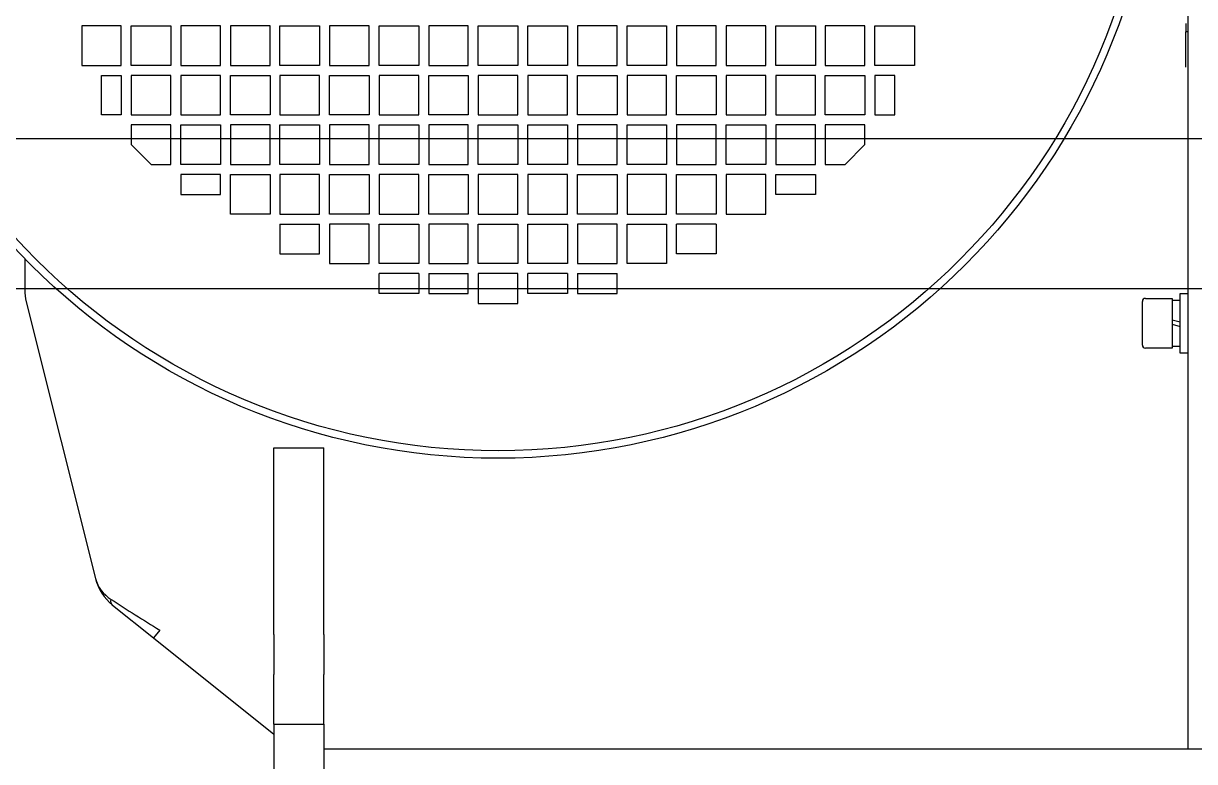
# Model space of a CAD drawing. Extents: x -1899985 to 1774885, y 556286 to 2175695.
# Drawn here: x -1114697.3 to -1114441.8, y 580401.5 to 580562.6 of the extents above; entities that cross this region are included whole.
import ezdxf

# ---------------------------------------------------------------- set-up
doc = ezdxf.new("R2010")
doc.units = 0
doc.header["$LTSCALE"] = 10
doc.header["$MEASUREMENT"] = 0
for name, color, linetype in [('20剖面图$0$A-LIN-V', 9, 'Continuous'), ('20剖面图$0$JVOG4900B6S8', 7, 'Continuous'), ('20剖面图$0$N010122-0000129_', 7, 'Continuous'), ('20剖面图$0$N040301-0000177_', 7, 'Continuous'), ('20剖面图$0$N040413-0000113_', 7, 'Continuous'), ('20剖面图$0$N080101-0000152_', 7, 'Continuous'), ('20剖面图$0$N090403-0000263_', 7, 'Continuous'), ('20剖面图$0$S-SB', 21, 'Continuous'), ('20剖面图$0$WASHER_GBIT_93_1', 7, 'Continuous'), ('20剖面图$0$WASHER_GBIT_95_2', 7, 'Continuous'), ('A-LIN-V', 9, 'Continuous')]:
    doc.layers.add(name, color=color, linetype=linetype)

# ---------------------------------------------------------------- blocks, each defined once
blk = doc.blocks.new('20剖面图$0$11')
at = {"layer": '20剖面图$0$A-LIN-V', "color": 1}
for p, q in [((1604014.24, -75770.74), (1595896.06, -75770.74)), ((1598289.89, -75803.35), (1604014.24, -75803.35))]:
    blk.add_line(p, q, dxfattribs=at)
at = {"layer": '20剖面图$0$JVOG4900B6S8', "color": 1, "linetype": 'Continuous'}
for p, q in [((1598424.2, -75746.04), (1598415.56, -75746.04)), ((1598415.56, -75746.04), (1598415.56, -75754.68)), ((1598424.2, -75754.68), (1598424.2, -75746.04)), ((1598426.37, -75754.68), (1598426.37, -75746.04)), ((1598426.37, -75746.04), (1598435.02, -75746.04)), ((1598435.02, -75746.04), (1598435.02, -75754.68)), ((1598445.83, -75746.04), (1598437.19, -75746.04)), ((1598437.19, -75746.04), (1598437.19, -75754.68)), ((1598445.83, -75754.68), (1598445.83, -75746.04)), ((1598456.65, -75746.04), (1598448.01, -75746.04)), ((1598448.01, -75746.04), (1598448.01, -75754.68)), ((1598456.65, -75754.68), (1598456.65, -75746.04)), ((1598458.82, -75746.04), (1598467.46, -75746.04)), ((1598458.82, -75754.68), (1598458.82, -75746.04)), ((1598467.46, -75746.04), (1598467.46, -75754.68)), ((1598478.28, -75746.04), (1598469.64, -75746.04)), ((1598469.64, -75746.04), (1598469.64, -75754.68)), ((1598478.28, -75754.68), (1598478.28, -75746.04)), ((1598480.45, -75746.04), (1598489.09, -75746.04)), ((1598480.45, -75754.68), (1598480.45, -75746.04)), ((1598489.09, -75746.04), (1598489.09, -75754.68)), ((1598499.91, -75746.04), (1598491.27, -75746.04)), ((1598491.27, -75746.04), (1598491.27, -75754.68)), ((1598499.91, -75754.68), (1598499.91, -75746.04)), ((1598502.08, -75746.04), (1598510.73, -75746.04)), ((1598502.08, -75754.68), (1598502.08, -75746.04)), ((1598510.73, -75746.04), (1598510.73, -75754.68)), ((1598512.9, -75746.04), (1598521.54, -75746.04)), ((1598512.9, -75754.68), (1598512.9, -75746.04)), ((1598521.54, -75746.04), (1598521.54, -75754.68)), ((1598532.36, -75746.04), (1598523.72, -75746.04)), ((1598523.72, -75746.04), (1598523.72, -75754.68)), ((1598532.36, -75754.68), (1598532.36, -75746.04)), ((1598534.53, -75754.68), (1598534.53, -75746.04)), ((1598534.53, -75746.04), (1598543.17, -75746.04)), ((1598543.17, -75746.04), (1598543.17, -75754.68)), ((1598553.99, -75746.04), (1598545.35, -75746.04)), ((1598545.35, -75746.04), (1598545.35, -75754.68)), ((1598553.99, -75754.68), (1598553.99, -75746.04)), ((1598564.8, -75746.04), (1598556.16, -75746.04)), ((1598556.16, -75746.04), (1598556.16, -75754.68)), ((1598564.8, -75754.68), (1598564.8, -75746.04)), ((1598566.98, -75754.68), (1598566.98, -75746.04)), ((1598566.98, -75746.04), (1598575.62, -75746.04)), ((1598575.62, -75746.04), (1598575.62, -75754.68)), ((1598586.43, -75746.04), (1598577.79, -75746.04)), ((1598577.79, -75746.04), (1598577.79, -75754.68)), ((1598586.43, -75754.68), (1598586.43, -75746.04)), ((1598588.61, -75746.04), (1598597.25, -75746.04)), ((1598588.61, -75754.68), (1598588.61, -75746.04)), ((1598597.25, -75746.04), (1598597.25, -75754.68)), ((1598415.56, -75754.68), (1598424.2, -75754.68)), ((1598435.02, -75754.68), (1598426.37, -75754.68)), ((1598437.19, -75754.68), (1598445.83, -75754.68)), ((1598448.01, -75754.68), (1598456.65, -75754.68)), ((1598467.46, -75754.68), (1598458.82, -75754.68)), ((1598469.64, -75754.68), (1598478.28, -75754.68)), ((1598489.09, -75754.68), (1598480.45, -75754.68)), ((1598491.27, -75754.68), (1598499.91, -75754.68)), ((1598510.73, -75754.68), (1598502.08, -75754.68)), ((1598521.54, -75754.68), (1598512.9, -75754.68)), ((1598523.72, -75754.68), (1598532.36, -75754.68)), ((1598543.17, -75754.68), (1598534.53, -75754.68)), ((1598545.35, -75754.68), (1598553.99, -75754.68)), ((1598556.16, -75754.68), (1598564.8, -75754.68)), ((1598575.62, -75754.68), (1598566.98, -75754.68)), ((1598577.79, -75754.68), (1598586.43, -75754.68)), ((1598597.25, -75754.68), (1598588.61, -75754.68)), ((1598419.85, -75756.86), (1598424.2, -75756.86)), ((1598419.85, -75765.5), (1598419.85, -75756.86)), ((1598424.2, -75756.86), (1598424.2, -75765.5)), ((1598435.02, -75756.86), (1598426.37, -75756.86)), ((1598426.37, -75756.86), (1598426.37, -75765.5)), ((1598435.02, -75765.5), (1598435.02, -75756.86)), ((1598445.83, -75756.86), (1598437.19, -75756.86)), ((1598437.19, -75756.86), (1598437.19, -75765.5)), ((1598445.83, -75765.5), (1598445.83, -75756.86)), ((1598448.01, -75756.86), (1598456.65, -75756.86)), ((1598448.01, -75765.5), (1598448.01, -75756.86)), ((1598456.65, -75756.86), (1598456.65, -75765.5)), ((1598467.46, -75756.86), (1598458.82, -75756.86)), ((1598458.82, -75756.86), (1598458.82, -75765.5)), ((1598467.46, -75765.5), (1598467.46, -75756.86)), ((1598469.64, -75756.86), (1598478.28, -75756.86)), ((1598469.64, -75765.5), (1598469.64, -75756.86)), ((1598478.28, -75756.86), (1598478.28, -75765.5)), ((1598489.09, -75756.86), (1598480.45, -75756.86)), ((1598480.45, -75756.86), (1598480.45, -75765.5)), ((1598489.09, -75765.5), (1598489.09, -75756.86)), ((1598491.27, -75756.86), (1598499.91, -75756.86)), ((1598491.27, -75765.5), (1598491.27, -75756.86)), ((1598499.91, -75756.86), (1598499.91, -75765.5)), ((1598510.73, -75756.86), (1598502.08, -75756.86)), ((1598502.08, -75756.86), (1598502.08, -75765.5)), ((1598510.73, -75765.5), (1598510.73, -75756.86)), ((1598521.54, -75756.86), (1598512.9, -75756.86)), ((1598512.9, -75756.86), (1598512.9, -75765.5)), ((1598521.54, -75765.5), (1598521.54, -75756.86)), ((1598523.72, -75756.86), (1598532.36, -75756.86)), ((1598523.72, -75765.5), (1598523.72, -75756.86)), ((1598532.36, -75756.86), (1598532.36, -75765.5)), ((1598543.17, -75756.86), (1598534.53, -75756.86)), ((1598534.53, -75756.86), (1598534.53, -75765.5)), ((1598543.17, -75765.5), (1598543.17, -75756.86)), ((1598545.35, -75756.86), (1598553.99, -75756.86)), ((1598545.35, -75765.5), (1598545.35, -75756.86)), ((1598553.99, -75756.86), (1598553.99, -75765.5)), ((1598556.16, -75756.86), (1598556.16, -75765.5)), ((1598564.8, -75756.86), (1598556.16, -75756.86)), ((1598564.8, -75765.5), (1598564.8, -75756.86)), ((1598575.62, -75756.86), (1598566.98, -75756.86)), ((1598566.98, -75756.86), (1598566.98, -75765.5)), ((1598575.62, -75765.5), (1598575.62, -75756.86)), ((1598577.79, -75756.86), (1598586.43, -75756.86)), ((1598577.79, -75765.5), (1598577.79, -75756.86)), ((1598586.43, -75756.86), (1598586.43, -75765.5)), ((1598588.61, -75756.86), (1598588.61, -75765.5)), ((1598592.96, -75756.86), (1598588.61, -75756.86)), ((1598592.96, -75765.5), (1598592.96, -75756.86)), ((1598424.2, -75765.5), (1598419.85, -75765.5)), ((1598426.37, -75765.5), (1598435.02, -75765.5)), ((1598435.02, -75767.67), (1598426.37, -75767.67)), ((1598426.37, -75767.67), (1598426.37, -75771.97)), ((1598435.02, -75776.31), (1598435.02, -75767.67)), ((1598437.19, -75765.5), (1598445.83, -75765.5)), ((1598437.19, -75767.67), (1598445.83, -75767.67)), ((1598437.19, -75776.31), (1598437.19, -75767.67)), ((1598445.83, -75767.67), (1598445.83, -75776.31)), ((1598456.65, -75765.5), (1598448.01, -75765.5)), ((1598456.65, -75767.67), (1598448.01, -75767.67)), ((1598448.01, -75767.67), (1598448.01, -75776.31)), ((1598456.65, -75776.31), (1598456.65, -75767.67)), ((1598458.82, -75765.5), (1598467.46, -75765.5)), ((1598458.82, -75767.67), (1598467.46, -75767.67)), ((1598458.82, -75776.31), (1598458.82, -75767.67)), ((1598467.46, -75767.67), (1598467.46, -75776.31)), ((1598478.28, -75765.5), (1598469.64, -75765.5)), ((1598478.28, -75767.67), (1598469.64, -75767.67)), ((1598469.64, -75767.67), (1598469.64, -75776.31)), ((1598478.28, -75776.31), (1598478.28, -75767.67)), ((1598480.45, -75765.5), (1598489.09, -75765.5)), ((1598480.45, -75767.67), (1598489.09, -75767.67)), ((1598480.45, -75776.31), (1598480.45, -75767.67)), ((1598489.09, -75767.67), (1598489.09, -75776.31)), ((1598499.91, -75765.5), (1598491.27, -75765.5)), ((1598491.27, -75767.67), (1598491.27, -75776.31)), ((1598499.91, -75767.67), (1598491.27, -75767.67)), ((1598499.91, -75776.31), (1598499.91, -75767.67)), ((1598502.08, -75765.5), (1598510.73, -75765.5)), ((1598502.08, -75776.31), (1598502.08, -75767.67)), ((1598502.08, -75767.67), (1598510.73, -75767.67)), ((1598510.73, -75767.67), (1598510.73, -75776.31)), ((1598512.9, -75765.5), (1598521.54, -75765.5)), ((1598512.9, -75776.31), (1598512.9, -75767.67)), ((1598512.9, -75767.67), (1598521.54, -75767.67)), ((1598521.54, -75767.67), (1598521.54, -75776.31)), ((1598532.36, -75765.5), (1598523.72, -75765.5)), ((1598532.36, -75767.67), (1598523.72, -75767.67)), ((1598523.72, -75767.67), (1598523.72, -75776.31)), ((1598532.36, -75776.31), (1598532.36, -75767.67)), ((1598534.53, -75765.5), (1598543.17, -75765.5)), ((1598534.53, -75776.31), (1598534.53, -75767.67)), ((1598534.53, -75767.67), (1598543.17, -75767.67)), ((1598543.17, -75767.67), (1598543.17, -75776.31)), ((1598553.99, -75765.5), (1598545.35, -75765.5)), ((1598553.99, -75767.67), (1598545.35, -75767.67)), ((1598545.35, -75767.67), (1598545.35, -75776.31)), ((1598553.99, -75776.31), (1598553.99, -75767.67)), ((1598556.16, -75765.5), (1598564.8, -75765.5)), ((1598556.16, -75767.67), (1598564.8, -75767.67)), ((1598556.16, -75776.31), (1598556.16, -75767.67)), ((1598564.8, -75767.67), (1598564.8, -75776.31)), ((1598566.98, -75765.5), (1598575.62, -75765.5)), ((1598575.62, -75767.67), (1598566.98, -75767.67)), ((1598566.98, -75767.67), (1598566.98, -75776.31)), ((1598575.62, -75776.31), (1598575.62, -75767.67)), ((1598586.43, -75765.5), (1598577.79, -75765.5)), ((1598586.43, -75767.67), (1598577.79, -75767.67)), ((1598577.79, -75767.67), (1598577.79, -75776.31)), ((1598586.43, -75771.97), (1598586.43, -75767.67)), ((1598588.61, -75765.5), (1598592.96, -75765.5)), ((1598426.37, -75771.97), (1598430.72, -75776.31)), ((1598582.09, -75776.31), (1598586.43, -75771.97)), ((1598430.72, -75776.31), (1598435.02, -75776.31)), ((1598445.83, -75776.31), (1598437.19, -75776.31)), ((1598448.01, -75776.31), (1598456.65, -75776.31)), ((1598467.46, -75776.31), (1598458.82, -75776.31)), ((1598469.64, -75776.31), (1598478.28, -75776.31)), ((1598489.09, -75776.31), (1598480.45, -75776.31)), ((1598491.27, -75776.31), (1598499.91, -75776.31)), ((1598510.73, -75776.31), (1598502.08, -75776.31)), ((1598521.54, -75776.31), (1598512.9, -75776.31)), ((1598523.72, -75776.31), (1598532.36, -75776.31)), ((1598543.17, -75776.31), (1598534.53, -75776.31)), ((1598545.35, -75776.31), (1598553.99, -75776.31)), ((1598564.8, -75776.31), (1598556.16, -75776.31)), ((1598566.98, -75776.31), (1598575.62, -75776.31)), ((1598577.79, -75776.31), (1598582.09, -75776.31)), ((1598445.83, -75778.49), (1598437.19, -75778.49)), ((1598437.19, -75778.49), (1598437.19, -75782.84)), ((1598445.83, -75782.84), (1598445.83, -75778.49)), ((1598448.01, -75778.49), (1598456.65, -75778.49)), ((1598448.01, -75787.13), (1598448.01, -75778.49)), ((1598456.65, -75778.49), (1598456.65, -75787.13)), ((1598467.46, -75778.49), (1598458.82, -75778.49)), ((1598458.82, -75778.49), (1598458.82, -75787.13)), ((1598467.46, -75787.13), (1598467.46, -75778.49)), ((1598469.64, -75787.13), (1598469.64, -75778.49)), ((1598469.64, -75778.49), (1598478.28, -75778.49)), ((1598478.28, -75778.49), (1598478.28, -75787.13)), ((1598480.45, -75778.49), (1598480.45, -75787.13)), ((1598489.09, -75778.49), (1598480.45, -75778.49)), ((1598489.09, -75787.13), (1598489.09, -75778.49)), ((1598491.27, -75778.49), (1598499.91, -75778.49)), ((1598491.27, -75787.13), (1598491.27, -75778.49)), ((1598499.91, -75778.49), (1598499.91, -75787.13)), ((1598502.08, -75778.49), (1598502.08, -75787.13)), ((1598510.73, -75778.49), (1598502.08, -75778.49)), ((1598510.73, -75787.13), (1598510.73, -75778.49)), ((1598521.54, -75778.49), (1598512.9, -75778.49)), ((1598512.9, -75778.49), (1598512.9, -75787.13)), ((1598521.54, -75787.13), (1598521.54, -75778.49)), ((1598523.72, -75778.49), (1598532.36, -75778.49)), ((1598523.72, -75787.13), (1598523.72, -75778.49)), ((1598532.36, -75778.49), (1598532.36, -75787.13)), ((1598534.53, -75778.49), (1598534.53, -75787.13)), ((1598543.17, -75778.49), (1598534.53, -75778.49)), ((1598543.17, -75787.13), (1598543.17, -75778.49)), ((1598545.35, -75778.49), (1598553.99, -75778.49)), ((1598545.35, -75787.13), (1598545.35, -75778.49)), ((1598553.99, -75778.49), (1598553.99, -75787.13)), ((1598564.8, -75778.49), (1598556.16, -75778.49)), ((1598556.16, -75778.49), (1598556.16, -75787.13)), ((1598564.8, -75787.13), (1598564.8, -75778.49)), ((1598566.98, -75778.49), (1598575.62, -75778.49)), ((1598566.98, -75782.84), (1598566.98, -75778.49)), ((1598575.62, -75778.49), (1598575.62, -75782.84)), ((1598437.19, -75782.84), (1598445.83, -75782.84)), ((1598575.62, -75782.84), (1598566.98, -75782.84)), ((1598456.65, -75787.13), (1598448.01, -75787.13)), ((1598458.82, -75787.13), (1598467.46, -75787.13)), ((1598478.28, -75787.13), (1598469.64, -75787.13)), ((1598480.45, -75787.13), (1598489.09, -75787.13)), ((1598499.91, -75787.13), (1598491.27, -75787.13)), ((1598502.08, -75787.13), (1598510.73, -75787.13)), ((1598512.9, -75787.13), (1598521.54, -75787.13)), ((1598532.36, -75787.13), (1598523.72, -75787.13)), ((1598534.53, -75787.13), (1598543.17, -75787.13)), ((1598553.99, -75787.13), (1598545.35, -75787.13)), ((1598556.16, -75787.13), (1598564.8, -75787.13)), ((1598458.82, -75789.3), (1598467.46, -75789.3)), ((1598458.82, -75789.3), (1598458.82, -75795.83)), ((1598467.46, -75795.83), (1598467.46, -75789.3)), ((1598478.28, -75789.3), (1598469.64, -75789.3)), ((1598469.64, -75789.3), (1598469.64, -75797.94)), ((1598478.28, -75797.94), (1598478.28, -75789.3)), ((1598480.45, -75789.3), (1598489.09, -75789.3)), ((1598480.45, -75797.94), (1598480.45, -75789.3)), ((1598489.09, -75789.3), (1598489.09, -75797.94)), ((1598491.27, -75789.3), (1598491.27, -75797.94)), ((1598499.91, -75789.3), (1598491.27, -75789.3)), ((1598499.91, -75797.94), (1598499.91, -75789.3)), ((1598502.08, -75789.3), (1598510.73, -75789.3)), ((1598502.08, -75797.94), (1598502.08, -75789.3)), ((1598510.73, -75789.3), (1598510.73, -75797.94)), ((1598512.9, -75789.3), (1598521.54, -75789.3)), ((1598512.9, -75797.94), (1598512.9, -75789.3)), ((1598521.54, -75789.3), (1598521.54, -75797.94)), ((1598523.72, -75789.3), (1598523.72, -75797.94)), ((1598532.36, -75789.3), (1598523.72, -75789.3)), ((1598532.36, -75797.94), (1598532.36, -75789.3)), ((1598534.53, -75797.94), (1598534.53, -75789.3)), ((1598534.53, -75789.3), (1598543.17, -75789.3)), ((1598543.17, -75789.3), (1598543.17, -75797.94)), ((1598553.99, -75789.3), (1598545.35, -75789.3)), ((1598545.35, -75795.83), (1598545.35, -75789.3)), ((1598553.99, -75789.3), (1598553.99, -75795.83)), ((1598458.82, -75795.83), (1598467.46, -75795.83)), ((1598553.99, -75795.83), (1598545.35, -75795.83)), ((1598403.14, -75796.84), (1598403.14, -75803.65)), ((1598469.64, -75797.94), (1598478.28, -75797.94)), ((1598489.09, -75797.94), (1598480.45, -75797.94)), ((1598491.27, -75797.94), (1598499.91, -75797.94)), ((1598510.73, -75797.94), (1598502.08, -75797.94)), ((1598521.54, -75797.94), (1598512.9, -75797.94)), ((1598523.72, -75797.94), (1598532.36, -75797.94)), ((1598543.17, -75797.94), (1598534.53, -75797.94)), ((1598489.09, -75800.12), (1598480.45, -75800.12)), ((1598480.45, -75804.47), (1598480.45, -75800.12)), ((1598489.09, -75800.12), (1598489.09, -75804.47)), ((1598491.27, -75800.12), (1598499.91, -75800.12)), ((1598491.27, -75800.12), (1598491.27, -75804.47)), ((1598499.91, -75804.47), (1598499.91, -75800.12)), ((1598510.73, -75800.12), (1598502.08, -75800.12)), ((1598502.08, -75800.12), (1598502.08, -75806.64)), ((1598510.73, -75806.64), (1598510.73, -75800.12)), ((1598521.54, -75800.12), (1598512.9, -75800.12)), ((1598512.9, -75804.47), (1598512.9, -75800.12)), ((1598521.54, -75800.12), (1598521.54, -75804.47)), ((1598523.72, -75800.12), (1598532.36, -75800.12)), ((1598523.72, -75800.12), (1598523.72, -75804.47)), ((1598532.36, -75804.47), (1598532.36, -75800.12)), ((1598403.46, -75806.28), (1598418.55, -75866.64)), ((1598489.09, -75804.47), (1598480.45, -75804.47)), ((1598491.27, -75804.47), (1598499.91, -75804.47)), ((1598521.54, -75804.47), (1598512.9, -75804.47)), ((1598523.72, -75804.47), (1598532.36, -75804.47)), ((1598502.08, -75806.64), (1598510.73, -75806.64)), ((1598422.31, -75872.5), (1598431.22, -75879.63)), ((1598432.58, -75877.93), (1598431.22, -75879.63)), ((1598431.22, -75879.63), (1598457.49, -75900.64))]:
    blk.add_line(p, q, dxfattribs=at)
for radius in [144.14, 142.51]:
    blk.add_circle((1598506.4, -75696.28), radius, dxfattribs=at)
for centre, radius, start, end in [((1598414.01, -75803.65), 10.87, 180, 194.0362), ((1598429.1, -75864.01), 10.87, 194.0362, 231.3402), ((1598425.92, -75864.68), 7.63, 194.8868, 238.9388), ((1598696.32, -75450), 502.67, 236.9245, 238.3536)]:
    blk.add_arc(centre, radius, start, end, dxfattribs=at)
at = {"layer": '20剖面图$0$JVOG4900B6S8', "color": 1, "linetype": 'Continuous', "extrusion": (0, 0, -1)}
blk.add_ellipse((1598423.67, -75870.8), major_axis=(1.36, 1.7), ratio=0.622513, start_param=3.141591, end_param=4.027339, dxfattribs=at)
at = {"layer": '20剖面图$0$N010122-0000129_', "color": 1, "linetype": 'Continuous'}
for p, q in [((1598646.95, -75806.18), (1598646.95, -75815.74)), ((1598647.61, -75805.53), (1598653.48, -75805.53)), ((1598653.48, -75805.53), (1598653.48, -75816.4)), ((1598653.48, -75816.4), (1598647.61, -75816.4))]:
    blk.add_line(p, q, dxfattribs=at)
for centre, start, end in [((1598647.61, -75806.18), 90, 180), ((1598647.61, -75815.74), 180, 270)]:
    blk.add_arc(centre, 0.652, start, end, dxfattribs=at)
at = {"layer": '20剖面图$0$N040301-0000177_', "color": 1, "linetype": 'Continuous'}
for p, q in [((1598457.49, -75878.9), (1598457.49, -75838.14)), ((1598457.49, -75838.14), (1598468.36, -75838.14)), ((1598468.36, -75878.9), (1598468.36, -75838.14)), ((1598457.49, -75878.9), (1598457.49, -75887.6)), ((1598468.36, -75878.9), (1598468.36, -75887.6)), ((1598457.49, -75898.47), (1598457.49, -75887.6)), ((1598468.36, -75898.47), (1598468.36, -75887.6)), ((1598457.49, -75898.47), (1598457.49, -75909.34)), ((1598457.49, -75898.47), (1598468.36, -75898.47)), ((1598468.36, -75898.47), (1598468.36, -75909.34))]:
    blk.add_line(p, q, dxfattribs=at)
at = {"layer": '20剖面图$0$N040413-0000113_', "color": 1, "linetype": 'Continuous'}
blk.add_line((1599011.86, -75903.9), (1598468.36, -75903.9), dxfattribs=at)
at = {"layer": '20剖面图$0$N080101-0000152_', "color": 1, "linetype": 'Continuous'}
for p in [(1598656.41, -75745.52), (1598656.41, -75755.04), (1598656.95, -75747.36)]:
    blk.add_line(p, (1598656.41, -75747.36), dxfattribs=at)
at = {"layer": '20剖面图$0$N090403-0000263_', "color": 1, "linetype": 'Continuous'}
blk.add_line((1598656.95, -75903.9), (1598656.95, -75582.15), dxfattribs=at)
at = {"layer": '20剖面图$0$WASHER_GBIT_93_1', "color": 1, "linetype": 'Continuous'}
for p, q in [((1598653.48, -75805.91), (1598655.21, -75805.91)), ((1598655.21, -75810.74), (1598653.48, -75810.28)), ((1598653.48, -75811.18), (1598655.21, -75811.64)), ((1598655.21, -75816.02), (1598653.48, -75816.02))]:
    blk.add_line(p, q, dxfattribs=at)
at = {"layer": '20剖面图$0$WASHER_GBIT_95_2', "color": 1, "linetype": 'Continuous'}
for p, q in [((1598655.21, -75817.48), (1598655.21, -75804.44)), ((1598655.21, -75804.44), (1598656.95, -75804.44)), ((1598656.95, -75817.48), (1598655.21, -75817.48))]:
    blk.add_line(p, q, dxfattribs=at)
blk = doc.blocks.new('20剖面图$0$23423wer')
at = {"layer": '20剖面图$0$S-SB', "xscale": 0.735970624901321, "yscale": 0.735970624901321, "zscale": 0.735970624901321}
blk.add_blockref('20剖面图$0$11', (-2850596.95, 597906.14), dxfattribs=at)
blk = doc.blocks.new('20剖面图')
at = {"xscale": 1.35874988235309, "yscale": 1.35874988235309, "zscale": 1.35874988235309}
blk.add_blockref('20剖面图$0$23423wer', (1160148.12, -156096.82), dxfattribs=at)

msp = doc.modelspace()

# ---------------------------------------------------------------- block references
at = {"layer": 'A-LIN-V'}
msp.add_blockref('20剖面图', (0, 0), dxfattribs=at)

doc.saveas('drawing.dxf')
